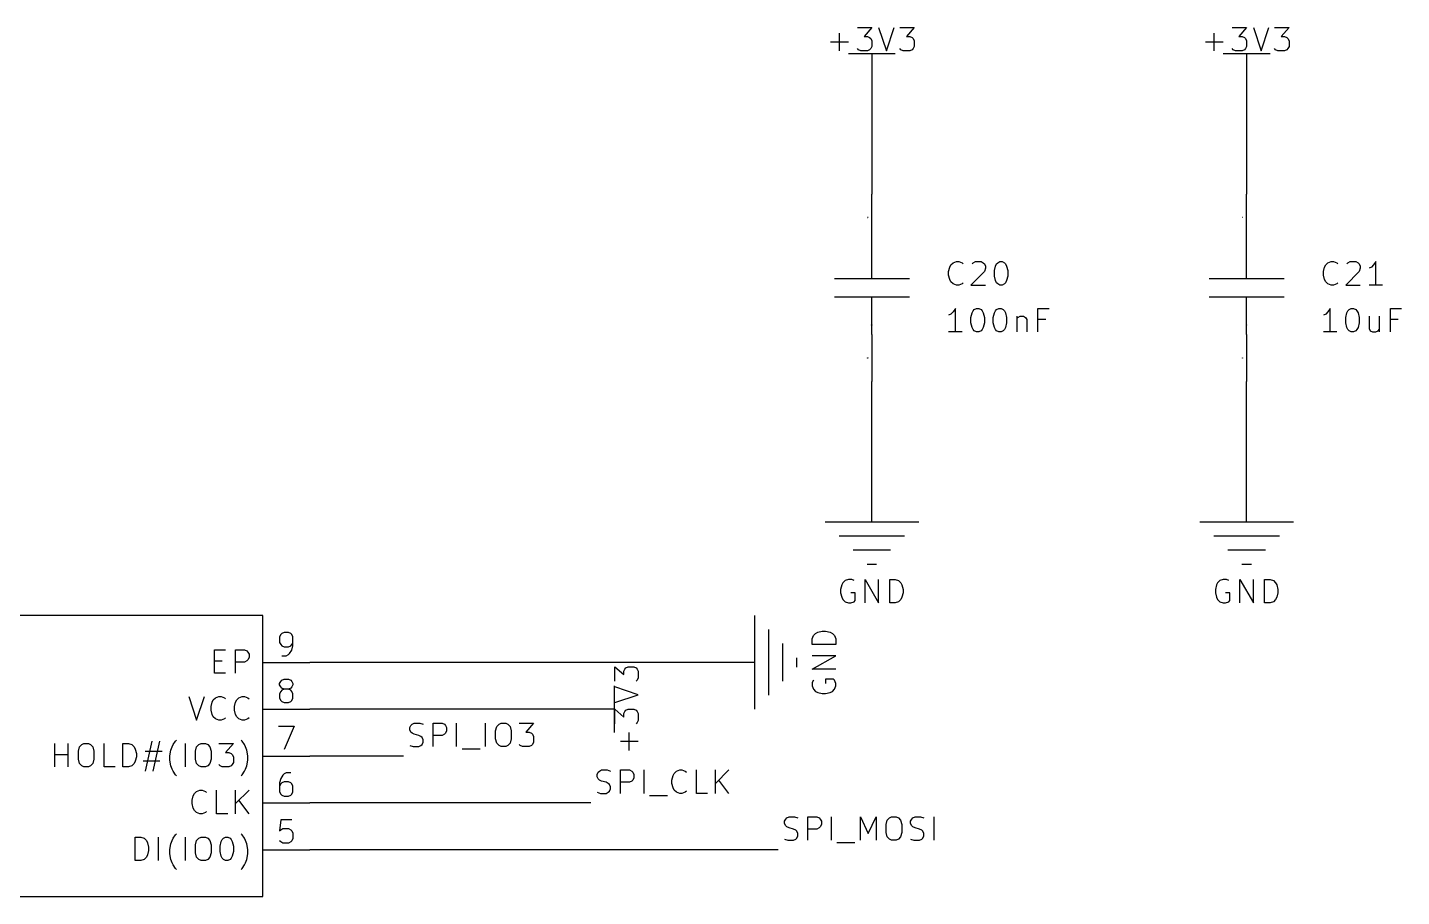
# Model space of a CAD drawing. Header units: millimetres. Extents: x 3 to 152, y -165 to -4.
# Drawn here: x 77.4 to 151.9, y -50.8 to -3.7 of the extents above; entities that cross this region are included whole.
import ezdxf

# ---------------------------------------------------------------- set-up
doc = ezdxf.new("R2010")
doc.units = ezdxf.units.MM
for name, color, linetype in [('GREENSIXTYFIVE', 129, 'CONTINUOUS'), ('LIGHTGREEN', 92, 'CONTINUOUS'), ('LIGHTRED', 12, 'CONTINUOUS'), ('RED', 14, 'CONTINUOUS'), ('REDSIX', 19, 'CONTINUOUS')]:
    doc.layers.add(name, color=color, linetype=linetype)

msp = doc.modelspace()

# ---------------------------------------------------------------- linework, layer by layer
at = {"layer": 'GREENSIXTYFIVE', "linetype": 'CONTINUOUS'}
for p, q in [((122.4038, -3.6644), (123.19, -3.6644)), ((123.19, -3.6644), (122.7666, -4.1482)), ((123.5528, -3.6644), (123.9761, -4.9344)), ((123.9761, -4.9344), (124.3995, -3.6644)), ((124.7019, -3.6644), (125.4881, -3.6644)), ((125.4881, -3.6644), (125.0647, -4.1482)), ((142.7238, -3.6644), (143.51, -3.6644)), ((143.51, -3.6644), (143.0866, -4.1482)), ((143.8728, -3.6644), (144.2961, -4.9344)), ((144.2961, -4.9344), (144.7195, -3.6644)), ((145.0219, -3.6644), (145.8081, -3.6644)), ((145.8081, -3.6644), (145.3847, -4.1482)), ((120.9523, -4.4506), (121.92, -4.4506)), ((121.4361, -4.9344), (121.4361, -3.9668)), ((122.7666, -4.1482), (122.9481, -4.1482)), ((122.9481, -4.1482), (123.069, -4.2087)), ((123.069, -4.2087), (123.1295, -4.2692)), ((123.1295, -4.2692), (123.19, -4.3901)), ((123.19, -4.3901), (123.19, -4.6925)), ((125.0647, -4.1482), (125.2462, -4.1482)), ((125.2462, -4.1482), (125.3671, -4.2087)), ((125.3671, -4.2087), (125.4276, -4.2692)), ((125.4276, -4.2692), (125.4881, -4.3901)), ((125.4881, -4.3901), (125.4881, -4.6925)), ((141.2723, -4.4506), (142.24, -4.4506)), ((141.7561, -4.9344), (141.7561, -3.9668)), ((143.0866, -4.1482), (143.2681, -4.1482)), ((143.2681, -4.1482), (143.389, -4.2087)), ((143.389, -4.2087), (143.4495, -4.2692)), ((143.4495, -4.2692), (143.51, -4.3901)), ((143.51, -4.3901), (143.51, -4.6925)), ((145.3847, -4.1482), (145.5662, -4.1482)), ((145.5662, -4.1482), (145.6871, -4.2087)), ((145.6871, -4.2087), (145.7476, -4.2692)), ((145.7476, -4.2692), (145.8081, -4.3901)), ((145.8081, -4.3901), (145.8081, -4.6925)), ((122.4643, -4.874), (122.4038, -4.8135)), ((122.5852, -4.9344), (122.4643, -4.874)), ((122.9481, -4.9344), (122.5852, -4.9344)), ((123.069, -4.874), (122.9481, -4.9344)), ((123.1295, -4.8135), (123.069, -4.874)), ((123.19, -4.6925), (123.1295, -4.8135)), ((124.7624, -4.874), (124.7019, -4.8135)), ((124.8833, -4.9344), (124.7624, -4.874)), ((125.2462, -4.9344), (124.8833, -4.9344)), ((125.3671, -4.874), (125.2462, -4.9344)), ((125.4276, -4.8135), (125.3671, -4.874)), ((125.4881, -4.6925), (125.4276, -4.8135)), ((142.7843, -4.874), (142.7238, -4.8135)), ((142.9052, -4.9344), (142.7843, -4.874)), ((143.2681, -4.9344), (142.9052, -4.9344)), ((143.389, -4.874), (143.2681, -4.9344)), ((143.4495, -4.8135), (143.389, -4.874)), ((143.51, -4.6925), (143.4495, -4.8135)), ((145.0824, -4.874), (145.0219, -4.8135)), ((145.2033, -4.9344), (145.0824, -4.874)), ((145.5662, -4.9344), (145.2033, -4.9344)), ((145.6871, -4.874), (145.5662, -4.9344)), ((145.7476, -4.8135), (145.6871, -4.874)), ((145.8081, -4.6925), (145.7476, -4.8135)), ((123.2018, -15.7601), (123.1764, -15.7601)), ((123.1764, -15.7601), (123.18, -15.7625)), ((123.18, -15.7625), (123.1824, -15.7649)), ((123.1824, -15.7649), (123.1836, -15.7673)), ((123.2018, -15.7528), (123.2018, -15.7673)), ((127.595, -16.4249), (127.7764, -16.3644)), ((127.7764, -16.3644), (127.8973, -16.3644)), ((127.8973, -16.3644), (128.0788, -16.4249)), ((128.6835, -16.4249), (128.8045, -16.3644)), ((128.8045, -16.3644), (129.1069, -16.3644)), ((129.1069, -16.3644), (129.2278, -16.4249)), ((130.014, -16.4249), (130.1349, -16.3644)), ((130.1349, -16.3644), (130.2559, -16.3644)), ((130.2559, -16.3644), (130.3768, -16.4249)), ((143.5218, -15.7601), (143.4964, -15.7601)), ((143.4964, -15.7601), (143.5, -15.7625)), ((143.5, -15.7625), (143.5024, -15.7649)), ((143.5024, -15.7649), (143.5036, -15.7673)), ((143.5218, -15.7528), (143.5218, -15.7673)), ((147.915, -16.4249), (148.0964, -16.3644)), ((148.0964, -16.3644), (148.2173, -16.3644)), ((148.2173, -16.3644), (148.3988, -16.4249)), ((149.0035, -16.4249), (149.1245, -16.3644)), ((149.1245, -16.3644), (149.4269, -16.3644)), ((149.4269, -16.3644), (149.5478, -16.4249)), ((150.5154, -16.3644), (150.3945, -16.5459)), ((150.5154, -17.6344), (150.5154, -16.3644)), ((127.3531, -16.9087), (127.4135, -16.6668)), ((127.3531, -17.0901), (127.3531, -16.9087)), ((127.4135, -17.332), (127.3531, -17.0901)), ((127.4135, -16.6668), (127.474, -16.5459)), ((127.474, -16.5459), (127.595, -16.4249)), ((128.0788, -16.4249), (128.1392, -16.4854)), ((129.2883, -16.9087), (128.5626, -17.6344)), ((128.6231, -16.4854), (128.6835, -16.4249)), ((129.2278, -16.4249), (129.2883, -16.4854)), ((129.2883, -16.4854), (129.3488, -16.6063)), ((129.3488, -16.7273), (129.2883, -16.9087)), ((129.3488, -16.6063), (129.3488, -16.7273)), ((129.8326, -16.8482), (129.893, -16.6063)), ((129.8326, -17.1506), (129.8326, -16.8482)), ((129.893, -16.6063), (129.9535, -16.4854)), ((129.9535, -16.4854), (130.014, -16.4249)), ((130.3768, -16.4249), (130.4373, -16.4854)), ((130.4373, -16.4854), (130.4978, -16.6063)), ((130.4978, -16.6063), (130.5583, -16.8482)), ((130.5583, -16.8482), (130.5583, -17.1506)), ((147.6731, -16.9087), (147.7335, -16.6668)), ((147.6731, -17.0901), (147.6731, -16.9087)), ((147.7335, -17.332), (147.6731, -17.0901)), ((147.7335, -16.6668), (147.794, -16.5459)), ((147.794, -16.5459), (147.915, -16.4249)), ((148.3988, -16.4249), (148.4592, -16.4854)), ((149.6083, -16.9087), (148.8826, -17.6344)), ((148.9431, -16.4854), (149.0035, -16.4249)), ((149.5478, -16.4249), (149.6083, -16.4854)), ((149.6083, -16.4854), (149.6688, -16.6063)), ((149.6688, -16.7273), (149.6083, -16.9087)), ((149.6688, -16.6063), (149.6688, -16.7273)), ((150.2735, -16.6668), (150.1526, -16.7273)), ((150.3945, -16.5459), (150.2735, -16.6668)), ((127.474, -17.453), (127.4135, -17.332)), ((127.595, -17.574), (127.474, -17.453)), ((127.7764, -17.6344), (127.595, -17.574)), ((127.8973, -17.6344), (127.7764, -17.6344)), ((128.0788, -17.574), (127.8973, -17.6344)), ((128.1392, -17.5135), (128.0788, -17.574)), ((128.5626, -17.6344), (129.3488, -17.6344)), ((129.893, -17.3925), (129.8326, -17.1506)), ((129.9535, -17.5135), (129.893, -17.3925)), ((130.014, -17.574), (129.9535, -17.5135)), ((130.1349, -17.6344), (130.014, -17.574)), ((130.2559, -17.6344), (130.1349, -17.6344)), ((130.3768, -17.574), (130.2559, -17.6344)), ((130.4373, -17.5135), (130.3768, -17.574)), ((130.4978, -17.3925), (130.4373, -17.5135)), ((130.5583, -17.1506), (130.4978, -17.3925)), ((147.794, -17.453), (147.7335, -17.332)), ((147.915, -17.574), (147.794, -17.453)), ((148.0964, -17.6344), (147.915, -17.574)), ((148.2173, -17.6344), (148.0964, -17.6344)), ((148.3988, -17.574), (148.2173, -17.6344)), ((148.4592, -17.5135), (148.3988, -17.574)), ((148.8826, -17.6344), (149.6688, -17.6344)), ((150.8783, -17.6344), (150.1526, -17.6344)), ((127.474, -19.2068), (127.3531, -19.2673)), ((127.595, -19.0859), (127.474, -19.2068)), ((127.7159, -18.9044), (127.595, -19.0859)), ((127.7159, -20.1744), (127.7159, -18.9044)), ((128.5626, -19.3882), (128.623, -19.1463)), ((128.623, -19.1463), (128.6835, -19.0254)), ((128.6835, -19.0254), (128.744, -18.9649)), ((128.744, -18.9649), (128.8649, -18.9044)), ((128.8649, -18.9044), (128.9859, -18.9044)), ((128.9859, -18.9044), (129.1068, -18.9649)), ((129.1068, -18.9649), (129.1673, -19.0254)), ((129.1673, -19.0254), (129.2278, -19.1463)), ((129.2278, -19.1463), (129.2883, -19.3882)), ((129.7721, -19.3882), (129.8325, -19.1463)), ((129.8325, -19.1463), (129.893, -19.0254)), ((129.893, -19.0254), (129.9535, -18.9649)), ((129.9535, -18.9649), (130.0744, -18.9044)), ((130.0744, -18.9044), (130.1954, -18.9044)), ((130.1954, -18.9044), (130.3163, -18.9649)), ((130.3163, -18.9649), (130.3768, -19.0254)), ((130.3768, -19.0254), (130.4373, -19.1463)), ((130.4373, -19.1463), (130.4978, -19.3882)), ((131.042, -19.3278), (131.042, -20.1744)), ((131.1025, -19.3882), (131.2235, -19.3278)), ((131.2235, -19.3278), (131.4049, -19.3278)), ((131.4049, -19.3278), (131.5258, -19.3882)), ((132.191, -20.1744), (132.191, -18.9044)), ((132.191, -18.9044), (132.7958, -18.9044)), ((147.794, -19.2068), (147.6731, -19.2673)), ((147.915, -19.0859), (147.794, -19.2068)), ((148.0359, -18.9044), (147.915, -19.0859)), ((148.0359, -20.1744), (148.0359, -18.9044)), ((148.8826, -19.3882), (148.943, -19.1463)), ((148.943, -19.1463), (149.0035, -19.0254)), ((149.0035, -19.0254), (149.064, -18.9649)), ((149.064, -18.9649), (149.1849, -18.9044)), ((149.1849, -18.9044), (149.3059, -18.9044)), ((149.3059, -18.9044), (149.4268, -18.9649)), ((149.4268, -18.9649), (149.4873, -19.0254)), ((149.4873, -19.0254), (149.5478, -19.1463)), ((149.5478, -19.1463), (149.6083, -19.3882)), ((150.1525, -19.3278), (150.1525, -19.993)), ((150.6968, -19.3278), (150.6968, -20.1744)), ((151.3015, -20.1744), (151.3015, -18.9044)), ((151.3015, -18.9044), (151.9063, -18.9044)), ((123.1764, -19.7974), (123.1776, -19.795)), ((123.1764, -19.8035), (123.1764, -19.7974)), ((123.1776, -19.8059), (123.1764, -19.8035)), ((123.1776, -19.795), (123.1788, -19.7938)), ((123.1788, -19.8071), (123.1776, -19.8059)), ((123.1788, -19.7938), (123.1812, -19.7926)), ((123.1812, -19.7926), (123.1836, -19.7926)), ((123.1836, -19.7926), (123.1872, -19.7938)), ((123.1872, -19.7938), (123.2018, -19.8083)), ((123.2018, -19.8083), (123.2018, -19.7926)), ((128.5626, -19.6906), (128.5626, -19.3882)), ((128.623, -19.9325), (128.5626, -19.6906)), ((128.6835, -20.0535), (128.623, -19.9325)), ((128.744, -20.114), (128.6835, -20.0535)), ((128.8649, -20.1744), (128.744, -20.114)), ((129.1068, -20.114), (128.9859, -20.1744)), ((129.1673, -20.0535), (129.1068, -20.114)), ((129.2278, -19.9325), (129.1673, -20.0535)), ((129.2883, -19.6906), (129.2278, -19.9325)), ((129.2883, -19.3882), (129.2883, -19.6906)), ((129.7721, -19.6906), (129.7721, -19.3882)), ((129.8325, -19.9325), (129.7721, -19.6906)), ((129.893, -20.0535), (129.8325, -19.9325)), ((129.9535, -20.114), (129.893, -20.0535)), ((130.0744, -20.1744), (129.9535, -20.114)), ((130.3163, -20.114), (130.1954, -20.1744)), ((130.3768, -20.0535), (130.3163, -20.114)), ((130.4373, -19.9325), (130.3768, -20.0535)), ((130.4978, -19.6906), (130.4373, -19.9325)), ((130.4978, -19.3882), (130.4978, -19.6906)), ((131.042, -19.4487), (131.1025, -19.3882)), ((131.5258, -19.3882), (131.5863, -19.5092)), ((131.5863, -19.5092), (131.5863, -20.1744)), ((132.6144, -19.5092), (132.191, -19.5092)), ((143.4964, -19.7974), (143.4976, -19.795)), ((143.4964, -19.8035), (143.4964, -19.7974)), ((143.4976, -19.8059), (143.4964, -19.8035)), ((143.4976, -19.795), (143.4988, -19.7938)), ((143.4988, -19.8071), (143.4976, -19.8059)), ((143.4988, -19.7938), (143.5012, -19.7926)), ((143.5012, -19.7926), (143.5036, -19.7926)), ((143.5036, -19.7926), (143.5072, -19.7938)), ((143.5072, -19.7938), (143.5218, -19.8083)), ((143.5218, -19.8083), (143.5218, -19.7926)), ((148.8826, -19.6906), (148.8826, -19.3882)), ((148.943, -19.9325), (148.8826, -19.6906)), ((149.0035, -20.0535), (148.943, -19.9325)), ((149.064, -20.114), (149.0035, -20.0535)), ((149.1849, -20.1744), (149.064, -20.114)), ((149.4268, -20.114), (149.3059, -20.1744)), ((149.4873, -20.0535), (149.4268, -20.114)), ((149.5478, -19.9325), (149.4873, -20.0535)), ((149.6083, -19.6906), (149.5478, -19.9325)), ((149.6083, -19.3882), (149.6083, -19.6906)), ((150.1525, -19.993), (150.213, -20.114)), ((150.213, -20.114), (150.334, -20.1744)), ((150.5154, -20.1744), (150.6363, -20.114)), ((150.6363, -20.114), (150.6968, -20.0535)), ((151.7249, -19.5092), (151.3015, -19.5092)), ((128.0788, -20.1744), (127.3531, -20.1744)), ((128.9859, -20.1744), (128.8649, -20.1744)), ((130.1954, -20.1744), (130.0744, -20.1744)), ((148.3988, -20.1744), (147.6731, -20.1744)), ((149.3059, -20.1744), (149.1849, -20.1744)), ((150.334, -20.1744), (150.5154, -20.1744)), ((121.5571, -33.9016), (121.4967, -34.1435)), ((121.4967, -34.1435), (121.4967, -34.3249)), ((121.6176, -33.7807), (121.5571, -33.9016)), ((121.7386, -33.6597), (121.6176, -33.7807)), ((121.92, -33.5992), (121.7386, -33.6597)), ((122.1014, -33.5992), (121.92, -33.5992)), ((122.2224, -33.6597), (122.1014, -33.5992)), ((122.8271, -34.8692), (122.8271, -33.5992)), ((122.8271, -33.5992), (123.5528, -34.8692)), ((123.5528, -34.8692), (123.5528, -33.5992)), ((124.1576, -34.8692), (124.1576, -33.5992)), ((124.1576, -33.5992), (124.46, -33.5992)), ((124.46, -33.5992), (124.6414, -33.6597)), ((124.6414, -33.6597), (124.7624, -33.7807)), ((124.7624, -33.7807), (124.8229, -33.9016)), ((124.8229, -33.9016), (124.8833, -34.1435)), ((124.8833, -34.1435), (124.8833, -34.3249)), ((141.8771, -33.9016), (141.8167, -34.1435)), ((141.8167, -34.1435), (141.8167, -34.3249)), ((141.9376, -33.7807), (141.8771, -33.9016)), ((142.0586, -33.6597), (141.9376, -33.7807)), ((142.24, -33.5992), (142.0586, -33.6597)), ((142.4214, -33.5992), (142.24, -33.5992)), ((142.5424, -33.6597), (142.4214, -33.5992)), ((143.1471, -34.8692), (143.1471, -33.5992)), ((143.1471, -33.5992), (143.8728, -34.8692)), ((143.8728, -34.8692), (143.8728, -33.5992)), ((144.4776, -34.8692), (144.4776, -33.5992)), ((144.4776, -33.5992), (144.78, -33.5992)), ((144.78, -33.5992), (144.9614, -33.6597)), ((144.9614, -33.6597), (145.0824, -33.7807)), ((145.0824, -33.7807), (145.1429, -33.9016)), ((145.1429, -33.9016), (145.2033, -34.1435)), ((145.2033, -34.1435), (145.2033, -34.3249)), ((121.4967, -34.3249), (121.5571, -34.5668)), ((121.5571, -34.5668), (121.6176, -34.6878)), ((121.6176, -34.6878), (121.7386, -34.8088)), ((121.7386, -34.8088), (121.92, -34.8692)), ((121.92, -34.8692), (122.0409, -34.8692)), ((122.2828, -34.3249), (122.0409, -34.3249)), ((122.0409, -34.8692), (122.2224, -34.8088)), ((122.2224, -34.8088), (122.2828, -34.7483)), ((122.2828, -34.7483), (122.2828, -34.3249)), ((124.46, -34.8692), (124.1576, -34.8692)), ((124.6414, -34.8088), (124.46, -34.8692)), ((124.7624, -34.6878), (124.6414, -34.8088)), ((124.8229, -34.5668), (124.7624, -34.6878)), ((124.8833, -34.3249), (124.8229, -34.5668)), ((141.8167, -34.3249), (141.8771, -34.5668)), ((141.8771, -34.5668), (141.9376, -34.6878)), ((141.9376, -34.6878), (142.0586, -34.8088)), ((142.0586, -34.8088), (142.24, -34.8692)), ((142.24, -34.8692), (142.3609, -34.8692)), ((142.6028, -34.3249), (142.3609, -34.3249)), ((142.3609, -34.8692), (142.5424, -34.8088)), ((142.5424, -34.8088), (142.6028, -34.7483)), ((142.6028, -34.7483), (142.6028, -34.3249)), ((144.78, -34.8692), (144.4776, -34.8692)), ((144.9614, -34.8088), (144.78, -34.8692)), ((145.0824, -34.6878), (144.9614, -34.8088)), ((145.1429, -34.5668), (145.0824, -34.6878)), ((145.2033, -34.3249), (145.1429, -34.5668)), ((120.1407, -36.5274), (120.2616, -36.4669)), ((120.2616, -36.4669), (120.5035, -36.4065)), ((120.5035, -36.4065), (120.6849, -36.4065)), ((120.6849, -36.4065), (120.9268, -36.4669)), ((120.9268, -36.4669), (121.0478, -36.5274)), ((119.9592, -36.8298), (120.0197, -36.6484)), ((119.9592, -37.1322), (119.9592, -36.8298)), ((121.2292, -37.1322), (119.9592, -37.1322)), ((120.0197, -36.6484), (120.1407, -36.5274)), ((121.0478, -36.5274), (121.1688, -36.6484)), ((121.1688, -36.6484), (121.2292, -36.8298)), ((121.2292, -36.8298), (121.2292, -37.1322)), ((87.5453, -38.6875), (87.5453, -37.4175)), ((87.5453, -37.4175), (88.1501, -37.4175)), ((88.6943, -38.6875), (88.6943, -37.4175)), ((88.6943, -37.4175), (89.1781, -37.4175)), ((89.1781, -37.4175), (89.2991, -37.478)), ((89.2991, -37.478), (89.3596, -37.5385)), ((89.3596, -37.9618), (89.2991, -38.0223)), ((89.3596, -37.5385), (89.42, -37.6594)), ((89.42, -37.8409), (89.3596, -37.9618)), ((89.42, -37.6594), (89.42, -37.8409)), ((119.9592, -38.4627), (121.2292, -37.737)), ((121.2292, -37.737), (119.9592, -37.737)), ((87.5453, -38.0223), (87.9687, -38.0223)), ((88.1501, -38.6875), (87.5453, -38.6875)), ((89.1781, -38.0828), (88.6943, -38.0828)), ((89.2991, -38.0223), (89.1781, -38.0828)), ((109.2539, -39.128), (109.2539, -38.3418)), ((109.2539, -38.3418), (109.7377, -38.7652)), ((109.7377, -38.5837), (109.7982, -38.4628)), ((109.7377, -38.7652), (109.7377, -38.5837)), ((109.7982, -38.4628), (109.8587, -38.4023)), ((109.8587, -38.4023), (109.9796, -38.3418)), ((109.9796, -38.3418), (110.282, -38.3418)), ((110.282, -38.3418), (110.403, -38.4023)), ((110.403, -38.4023), (110.4635, -38.4628)), ((110.4635, -38.4628), (110.5239, -38.5837)), ((110.5239, -38.5837), (110.5239, -38.9466)), ((121.2292, -38.4627), (119.9592, -38.4627)), ((110.5239, -39.8538), (109.2539, -39.4304)), ((110.4635, -39.0675), (110.403, -39.128)), ((110.5239, -38.9466), (110.4635, -39.0675)), ((120.0197, -39.0674), (119.9592, -39.1884)), ((119.9592, -39.1884), (119.9592, -39.3698)), ((119.9592, -39.3698), (120.0197, -39.5512)), ((121.1083, -39.007), (120.6849, -39.007)), ((120.6849, -39.007), (120.6849, -39.2489)), ((121.1688, -39.0674), (121.1083, -39.007)), ((121.2292, -39.2489), (121.1688, -39.0674)), ((121.1688, -39.5512), (121.2292, -39.3698)), ((121.2292, -39.3698), (121.2292, -39.2489)), ((86.1543, -39.9575), (86.5776, -41.2275)), ((86.5776, -41.2275), (87.001, -39.9575)), ((87.4243, -40.2599), (87.4848, -40.139)), ((87.4848, -40.139), (87.6058, -40.018)), ((87.6058, -40.018), (87.7872, -39.9575)), ((87.7872, -39.9575), (87.9081, -39.9575)), ((87.9081, -39.9575), (88.0896, -40.018)), ((88.0896, -40.018), (88.15, -40.0785)), ((88.6943, -40.2599), (88.7548, -40.139)), ((88.7548, -40.139), (88.8758, -40.018)), ((88.8758, -40.018), (89.0572, -39.9575)), ((89.0572, -39.9575), (89.1781, -39.9575)), ((89.1781, -39.9575), (89.3596, -40.018)), ((89.3596, -40.018), (89.42, -40.0785)), ((109.2539, -40.2771), (110.5239, -39.8538)), ((120.0197, -39.5512), (120.1407, -39.6722)), ((120.1407, -39.6722), (120.2616, -39.7327)), ((120.2616, -39.7327), (120.5035, -39.7931)), ((120.5035, -39.7931), (120.6849, -39.7931)), ((120.6849, -39.7931), (120.9268, -39.7327)), ((120.9268, -39.7327), (121.0478, -39.6722)), ((121.0478, -39.6722), (121.1688, -39.5512)), ((87.3639, -40.5018), (87.4243, -40.2599)), ((87.3639, -40.6832), (87.3639, -40.5018)), ((87.4243, -40.9251), (87.3639, -40.6832)), ((87.4848, -41.0461), (87.4243, -40.9251)), ((88.6339, -40.5018), (88.6943, -40.2599)), ((88.6339, -40.6832), (88.6339, -40.5018)), ((88.6943, -40.9251), (88.6339, -40.6832)), ((88.7548, -41.0461), (88.6943, -40.9251)), ((109.2539, -41.4261), (109.2539, -40.6399)), ((109.2539, -40.6399), (109.7377, -41.0633)), ((109.7377, -40.8818), (109.7982, -40.7609)), ((109.7377, -41.0633), (109.7377, -40.8818)), ((109.7982, -40.7609), (109.8587, -40.7004)), ((109.8587, -40.7004), (109.9796, -40.6399)), ((109.9796, -40.6399), (110.282, -40.6399)), ((110.282, -40.6399), (110.403, -40.7004)), ((110.403, -40.7004), (110.4635, -40.7609)), ((110.4635, -40.7609), (110.5239, -40.8818)), ((110.5239, -40.8818), (110.5239, -41.2447)), ((87.6058, -41.1671), (87.4848, -41.0461)), ((87.7872, -41.2275), (87.6058, -41.1671)), ((87.9081, -41.2275), (87.7872, -41.2275)), ((88.0896, -41.1671), (87.9081, -41.2275)), ((88.15, -41.1066), (88.0896, -41.1671)), ((88.8758, -41.1671), (88.7548, -41.0461)), ((89.0572, -41.2275), (88.8758, -41.1671)), ((89.1781, -41.2275), (89.0572, -41.2275)), ((89.3596, -41.1671), (89.1781, -41.2275)), ((89.42, -41.1066), (89.3596, -41.1671)), ((110.4635, -41.3656), (110.403, -41.4261)), ((110.5239, -41.2447), (110.4635, -41.3656)), ((84.1585, -42.3766), (83.7957, -44.0094)), ((84.219, -44.0094), (84.5818, -42.3766)), ((85.3076, -42.558), (85.4285, -42.3766)), ((85.4285, -42.3766), (85.489, -42.3161)), ((89.0572, -42.3766), (88.9967, -42.3161)), ((89.1781, -42.558), (89.0572, -42.3766)), ((110.5239, -42.3938), (109.5563, -42.3938)), ((110.0401, -42.8776), (110.0401, -41.91)), ((78.897, -43.7675), (78.897, -42.4975)), ((78.897, -43.1023), (79.6227, -43.1023)), ((79.6227, -43.7675), (79.6227, -42.4975)), ((80.1671, -42.9209), (80.2275, -42.679)), ((80.1671, -43.3442), (80.1671, -42.9209)), ((80.2275, -42.679), (80.3485, -42.558)), ((80.3485, -42.558), (80.4694, -42.4975)), ((80.4694, -42.4975), (80.7113, -42.4975)), ((80.7113, -42.4975), (80.8323, -42.558)), ((80.8323, -42.558), (80.9532, -42.679)), ((80.9532, -42.679), (81.0137, -42.9209)), ((81.0137, -42.9209), (81.0137, -43.3442)), ((81.558, -43.7675), (81.558, -42.4975)), ((82.5861, -43.7675), (82.5861, -42.4975)), ((82.5861, -42.4975), (82.8885, -42.4975)), ((82.8885, -42.4975), (83.0699, -42.558)), ((83.0699, -42.558), (83.1909, -42.679)), ((83.1909, -42.679), (83.2514, -42.7999)), ((83.2514, -42.7999), (83.3118, -43.0418)), ((83.3118, -43.0418), (83.3118, -43.2232)), ((83.7957, -42.9209), (84.7028, -42.9209)), ((85.1261, -43.1628), (85.1866, -42.8604)), ((85.1261, -43.4047), (85.1261, -43.1628)), ((85.1866, -42.8604), (85.2471, -42.679)), ((85.2471, -42.679), (85.3076, -42.558)), ((85.9728, -43.7675), (85.9728, -42.4975)), ((86.5172, -42.9209), (86.5776, -42.679)), ((86.5172, -43.3442), (86.5172, -42.9209)), ((86.5776, -42.679), (86.6986, -42.558)), ((86.6986, -42.558), (86.8195, -42.4975)), ((86.8195, -42.4975), (87.0614, -42.4975)), ((87.0614, -42.4975), (87.1824, -42.558)), ((87.1824, -42.558), (87.3033, -42.679)), ((87.3033, -42.679), (87.3638, -42.9209)), ((87.3638, -42.9209), (87.3638, -43.3442)), ((87.7872, -42.4975), (88.5734, -42.4975)), ((88.5734, -42.4975), (88.15, -42.9813)), ((88.15, -42.9813), (88.3315, -42.9813)), ((88.3315, -42.9813), (88.4524, -43.0418)), ((88.4524, -43.0418), (88.5129, -43.1023)), ((88.5129, -43.1023), (88.5734, -43.2232)), ((89.2386, -42.679), (89.1781, -42.558)), ((89.2991, -42.8604), (89.2386, -42.679)), ((89.3595, -43.1628), (89.2991, -42.8604)), ((89.3595, -43.4047), (89.3595, -43.1628)), ((80.2275, -43.5861), (80.1671, -43.3442)), ((80.3485, -43.7071), (80.2275, -43.5861)), ((80.4694, -43.7675), (80.3485, -43.7071)), ((80.7113, -43.7675), (80.4694, -43.7675)), ((80.8323, -43.7071), (80.7113, -43.7675)), ((80.9532, -43.5861), (80.8323, -43.7071)), ((81.0137, -43.3442), (80.9532, -43.5861)), ((82.1628, -43.7675), (81.558, -43.7675)), ((82.8885, -43.7675), (82.5861, -43.7675)), ((83.0699, -43.7071), (82.8885, -43.7675)), ((83.1909, -43.5861), (83.0699, -43.7071)), ((83.2514, -43.4651), (83.1909, -43.5861)), ((83.3118, -43.2232), (83.2514, -43.4651)), ((84.5818, -43.4651), (83.6747, -43.4651)), ((85.1866, -43.7071), (85.1261, -43.4047)), ((85.2471, -43.8885), (85.1866, -43.7071)), ((85.3076, -44.0094), (85.2471, -43.8885)), ((86.5776, -43.5861), (86.5172, -43.3442)), ((86.6986, -43.7071), (86.5776, -43.5861)), ((86.8195, -43.7675), (86.6986, -43.7071)), ((87.0614, -43.7675), (86.8195, -43.7675)), ((87.1824, -43.7071), (87.0614, -43.7675)), ((87.3033, -43.5861), (87.1824, -43.7071)), ((87.3638, -43.3442), (87.3033, -43.5861)), ((87.8477, -43.7071), (87.7872, -43.6466)), ((87.9686, -43.7675), (87.8477, -43.7071)), ((88.3315, -43.7675), (87.9686, -43.7675)), ((88.4524, -43.7071), (88.3315, -43.7675)), ((88.5129, -43.6466), (88.4524, -43.7071)), ((88.5734, -43.5256), (88.5129, -43.6466)), ((88.5734, -43.2232), (88.5734, -43.5256)), ((89.1781, -44.0094), (89.2386, -43.8885)), ((89.2386, -43.8885), (89.2991, -43.7071)), ((89.2991, -43.7071), (89.3595, -43.4047)), ((85.4285, -44.1909), (85.3076, -44.0094)), ((85.489, -44.2513), (85.4285, -44.1909)), ((88.9967, -44.2513), (89.0572, -44.1909)), ((89.0572, -44.1909), (89.1781, -44.0094)), ((86.3358, -45.5818), (86.3962, -45.3399)), ((86.3962, -45.3399), (86.4567, -45.219)), ((86.4567, -45.219), (86.5777, -45.098)), ((86.5777, -45.098), (86.7591, -45.0375)), ((86.7591, -45.0375), (86.88, -45.0375)), ((86.88, -45.0375), (87.0615, -45.098)), ((87.0615, -45.098), (87.1219, -45.1585)), ((87.6662, -46.3075), (87.6662, -45.0375)), ((88.6943, -46.3075), (88.6943, -45.0375)), ((89.42, -45.0375), (88.6943, -45.7632)), ((86.3358, -45.7632), (86.3358, -45.5818)), ((86.3962, -46.0051), (86.3358, -45.7632)), ((86.4567, -46.1261), (86.3962, -46.0051)), ((86.5777, -46.2471), (86.4567, -46.1261)), ((87.1219, -46.1866), (87.0615, -46.2471)), ((89.42, -46.3075), (88.8758, -45.5818)), ((86.7591, -46.3075), (86.5777, -46.2471)), ((86.88, -46.3075), (86.7591, -46.3075)), ((87.0615, -46.2471), (86.88, -46.3075)), ((88.271, -46.3075), (87.6662, -46.3075)), ((83.2513, -48.8475), (83.2513, -47.5775)), ((83.2513, -47.5775), (83.5537, -47.5775)), ((83.5537, -47.5775), (83.7351, -47.638)), ((83.7351, -47.638), (83.8561, -47.759)), ((84.5213, -48.8475), (84.5213, -47.5775)), ((85.2471, -47.759), (85.3076, -47.638)), ((85.3076, -47.638), (85.4285, -47.4566)), ((85.4285, -47.4566), (85.489, -47.3961)), ((85.9728, -48.8475), (85.9728, -47.5775)), ((86.5776, -47.759), (86.6986, -47.638)), ((86.6986, -47.638), (86.8195, -47.5775)), ((86.8195, -47.5775), (87.0614, -47.5775)), ((87.0614, -47.5775), (87.1824, -47.638)), ((87.1824, -47.638), (87.3033, -47.759)), ((87.9686, -47.6985), (88.0291, -47.638)), ((88.0291, -47.638), (88.15, -47.5775)), ((88.15, -47.5775), (88.271, -47.5775)), ((88.271, -47.5775), (88.3919, -47.638)), ((88.3919, -47.638), (88.4524, -47.6985)), ((89.0572, -47.4566), (88.9967, -47.3961)), ((89.1781, -47.638), (89.0572, -47.4566)), ((89.2386, -47.759), (89.1781, -47.638)), ((83.8561, -47.759), (83.9166, -47.8799)), ((83.9166, -47.8799), (83.977, -48.1218)), ((83.977, -48.3032), (83.9166, -48.5451)), ((83.977, -48.1218), (83.977, -48.3032)), ((85.1261, -48.2428), (85.1866, -47.9404)), ((85.1261, -48.4847), (85.1261, -48.2428)), ((85.1866, -47.9404), (85.2471, -47.759)), ((86.5172, -48.0009), (86.5776, -47.759)), ((86.5172, -48.4242), (86.5172, -48.0009)), ((87.3033, -47.759), (87.3638, -48.0009)), ((87.3638, -48.0009), (87.3638, -48.4242)), ((87.8477, -48.0613), (87.9081, -47.8194)), ((87.8477, -48.3637), (87.8477, -48.0613)), ((87.9081, -48.6056), (87.8477, -48.3637)), ((87.9081, -47.8194), (87.9686, -47.6985)), ((88.4524, -47.6985), (88.5129, -47.8194)), ((88.5129, -47.8194), (88.5734, -48.0613)), ((88.5734, -48.3637), (88.5129, -48.6056)), ((88.5734, -48.0613), (88.5734, -48.3637)), ((89.2991, -47.9404), (89.2386, -47.759)), ((89.3595, -48.2428), (89.2991, -47.9404)), ((89.3595, -48.4847), (89.3595, -48.2428)), ((83.5537, -48.8475), (83.2513, -48.8475)), ((83.7351, -48.7871), (83.5537, -48.8475)), ((83.8561, -48.6661), (83.7351, -48.7871)), ((83.9166, -48.5451), (83.8561, -48.6661)), ((85.1866, -48.7871), (85.1261, -48.4847)), ((85.2471, -48.9685), (85.1866, -48.7871)), ((85.3076, -49.0894), (85.2471, -48.9685)), ((85.4285, -49.2709), (85.3076, -49.0894)), ((86.5776, -48.6661), (86.5172, -48.4242)), ((86.6986, -48.7871), (86.5776, -48.6661)), ((86.8195, -48.8475), (86.6986, -48.7871)), ((87.0614, -48.8475), (86.8195, -48.8475)), ((87.1824, -48.7871), (87.0614, -48.8475)), ((87.3033, -48.6661), (87.1824, -48.7871)), ((87.3638, -48.4242), (87.3033, -48.6661)), ((87.9686, -48.7266), (87.9081, -48.6056)), ((88.0291, -48.7871), (87.9686, -48.7266)), ((88.15, -48.8475), (88.0291, -48.7871)), ((88.271, -48.8475), (88.15, -48.8475)), ((88.3919, -48.7871), (88.271, -48.8475)), ((88.4524, -48.7266), (88.3919, -48.7871)), ((88.5129, -48.6056), (88.4524, -48.7266)), ((89.0572, -49.2709), (89.1781, -49.0894)), ((89.1781, -49.0894), (89.2386, -48.9685)), ((89.2386, -48.9685), (89.2991, -48.7871)), ((89.2991, -48.7871), (89.3595, -48.4847)), ((85.489, -49.3313), (85.4285, -49.2709)), ((88.9967, -49.3313), (89.0572, -49.2709))]:
    msp.add_line(p, q, dxfattribs=at)
at = {"layer": 'LIGHTGREEN', "linetype": 'CONTINUOUS'}
for p, q in [((123.19, -7.62), (123.19, -12.7)), ((143.51, -7.62), (143.51, -12.7)), ((123.19, -27.94), (123.19, -22.86)), ((143.51, -27.94), (143.51, -22.86)), ((114.3, -38.1), (92.71, -38.1)), ((106.68, -40.64), (92.71, -40.64)), ((97.79, -43.18), (92.71, -43.18)), ((107.95, -45.72), (92.71, -45.72)), ((118.11, -48.26), (92.71, -48.26))]:
    msp.add_line(p, q, dxfattribs=at)
at = {"layer": 'LIGHTRED', "linetype": 'CONTINUOUS'}
for p, q in [((122.9837, -13.97), (122.9583, -13.97)), ((122.9583, -13.97), (122.9619, -13.9724)), ((122.9619, -13.9724), (122.9643, -13.9748)), ((122.9643, -13.9748), (122.9655, -13.9772)), ((122.9837, -13.9627), (122.9837, -13.9772)), ((143.3037, -13.97), (143.2783, -13.97)), ((143.2783, -13.97), (143.2819, -13.9724)), ((143.2819, -13.9724), (143.2843, -13.9748)), ((143.2843, -13.9748), (143.2855, -13.9772)), ((143.3037, -13.9627), (143.3037, -13.9772)), ((122.9583, -21.5875), (122.9595, -21.5851)), ((122.9583, -21.5936), (122.9583, -21.5875)), ((122.9595, -21.596), (122.9583, -21.5936)), ((122.9595, -21.5851), (122.9607, -21.5839)), ((122.9607, -21.5972), (122.9595, -21.596)), ((122.9607, -21.5839), (122.9631, -21.5827)), ((122.9631, -21.5827), (122.9655, -21.5827)), ((122.9655, -21.5827), (122.9691, -21.5839)), ((122.9691, -21.5839), (122.9837, -21.5984)), ((122.9837, -21.5984), (122.9837, -21.5827)), ((143.2783, -21.5875), (143.2795, -21.5851)), ((143.2783, -21.5936), (143.2783, -21.5875)), ((143.2795, -21.596), (143.2783, -21.5936)), ((143.2795, -21.5851), (143.2807, -21.5839)), ((143.2807, -21.5972), (143.2795, -21.596)), ((143.2807, -21.5839), (143.2831, -21.5827)), ((143.2831, -21.5827), (143.2855, -21.5827)), ((143.2855, -21.5827), (143.2891, -21.5839)), ((143.2891, -21.5839), (143.3037, -21.5984)), ((143.3037, -21.5984), (143.3037, -21.5827)), ((91.3191, -36.4713), (91.1981, -36.5318)), ((91.561, -36.4713), (91.3191, -36.4713)), ((91.6819, -36.5318), (91.561, -36.4713)), ((91.1376, -36.5923), (91.0772, -36.7132)), ((91.0772, -36.7132), (91.0772, -37.0156)), ((91.0772, -37.0156), (91.1376, -37.1366)), ((91.1981, -36.5318), (91.1376, -36.5923)), ((91.1376, -37.1366), (91.1981, -37.197)), ((91.1981, -37.197), (91.3191, -37.2575)), ((91.561, -37.2575), (91.6819, -37.197)), ((91.7424, -36.5923), (91.6819, -36.5318)), ((91.6819, -37.197), (91.7424, -37.1366)), ((91.8029, -36.7132), (91.7424, -36.5923)), ((91.7424, -37.1366), (91.8029, -37.0156)), ((91.7424, -37.4389), (91.8029, -37.197)), ((91.8029, -37.197), (91.8029, -36.7132)), ((91.1981, -37.7413), (91.44, -37.7413)), ((91.3191, -37.2575), (91.561, -37.2575)), ((91.44, -37.7413), (91.561, -37.6809)), ((91.561, -37.6809), (91.6214, -37.6204)), ((91.6214, -37.6204), (91.7424, -37.4389)), ((91.0772, -39.2532), (91.1376, -39.1323)), ((91.0772, -39.3137), (91.0772, -39.2532)), ((91.1376, -39.4347), (91.0772, -39.3137)), ((91.1376, -39.1323), (91.1981, -39.0718)), ((91.1981, -39.4951), (91.1376, -39.4347)), ((91.1981, -39.0718), (91.3191, -39.0113)), ((91.3191, -39.0113), (91.561, -39.0113)), ((91.561, -39.0113), (91.6819, -39.0718)), ((91.6819, -39.0718), (91.7424, -39.1323)), ((91.7424, -39.4347), (91.6819, -39.4951)), ((91.7424, -39.1323), (91.8029, -39.2532)), ((91.8029, -39.3137), (91.7424, -39.4347)), ((91.8029, -39.2532), (91.8029, -39.3137)), ((91.1376, -39.6766), (91.0772, -39.7975)), ((91.0772, -39.7975), (91.0772, -40.0394)), ((91.0772, -40.0394), (91.1376, -40.1604)), ((91.1981, -39.6161), (91.1376, -39.6766)), ((91.1376, -40.1604), (91.1981, -40.2209)), ((91.3191, -39.5556), (91.1981, -39.4951)), ((91.3191, -39.5556), (91.1981, -39.6161)), ((91.1981, -40.2209), (91.3191, -40.2813)), ((91.561, -39.5556), (91.3191, -39.5556)), ((91.6819, -39.4951), (91.561, -39.5556)), ((91.6819, -39.6161), (91.561, -39.5556)), ((91.561, -40.2813), (91.6819, -40.2209)), ((91.7424, -39.6766), (91.6819, -39.6161)), ((91.6819, -40.2209), (91.7424, -40.1604)), ((91.8029, -39.7975), (91.7424, -39.6766)), ((91.7424, -40.1604), (91.8029, -40.0394)), ((91.8029, -40.0394), (91.8029, -39.7975)), ((91.3191, -40.2813), (91.561, -40.2813)), ((91.0167, -41.5513), (91.8633, -41.5513)), ((91.8633, -41.5513), (91.3191, -42.8213)), ((91.1376, -44.3937), (91.0772, -44.6356)), ((91.0772, -44.6356), (91.0772, -45.1194)), ((91.1376, -44.6961), (91.0772, -44.817)), ((91.2586, -44.2123), (91.1376, -44.3937)), ((91.1981, -44.6356), (91.1376, -44.6961)), ((91.3191, -44.5751), (91.1981, -44.6356)), ((91.3191, -44.1518), (91.2586, -44.2123)), ((91.44, -44.0913), (91.3191, -44.1518)), ((91.561, -44.5751), (91.3191, -44.5751)), ((91.6819, -44.0913), (91.44, -44.0913)), ((91.6819, -44.6356), (91.561, -44.5751)), ((91.7424, -44.6961), (91.6819, -44.6356)), ((91.8029, -44.817), (91.7424, -44.6961)), ((91.0772, -45.1194), (91.1376, -45.2404)), ((91.1376, -45.2404), (91.1981, -45.3009)), ((91.1981, -45.3009), (91.3191, -45.3613)), ((91.3191, -45.3613), (91.561, -45.3613)), ((91.561, -45.3613), (91.6819, -45.3009)), ((91.6819, -45.3009), (91.7424, -45.2404)), ((91.7424, -45.2404), (91.8029, -45.1194)), ((91.8029, -45.1194), (91.8029, -44.817)), ((91.1376, -46.6313), (91.0772, -47.2361)), ((91.7424, -46.6313), (91.1376, -46.6313)), ((91.0772, -47.2361), (91.1376, -47.1756)), ((91.1376, -47.1756), (91.2586, -47.1151)), ((91.2586, -47.1151), (91.561, -47.1151)), ((91.561, -47.1151), (91.6819, -47.1756)), ((91.6819, -47.1756), (91.7424, -47.2361)), ((91.7424, -47.2361), (91.8029, -47.357)), ((91.8029, -47.6594), (91.7424, -47.7804)), ((91.8029, -47.357), (91.8029, -47.6594)), ((91.1376, -47.8409), (91.0772, -47.7804)), ((91.2586, -47.9013), (91.1376, -47.8409)), ((91.561, -47.9013), (91.2586, -47.9013)), ((91.6819, -47.8409), (91.561, -47.9013)), ((91.7424, -47.7804), (91.6819, -47.8409))]:
    msp.add_line(p, q, dxfattribs=at)
at = {"layer": 'RED', "linetype": 'CONTINUOUS'}
for p, q in [((121.92, -5.08), (124.46, -5.08)), ((123.19, -5.08), (123.19, -6.35)), ((142.24, -5.08), (144.78, -5.08)), ((143.51, -5.08), (143.51, -6.35)), ((123.19, -6.35), (123.19, -7.62)), ((143.51, -6.35), (143.51, -7.62)), ((123.19, -15.24), (123.19, -12.7)), ((143.51, -15.24), (143.51, -12.7)), ((123.19, -17.272), (123.19, -15.24)), ((143.51, -17.272), (143.51, -15.24)), ((121.158, -17.272), (125.222, -17.272)), ((141.478, -17.272), (145.542, -17.272)), ((125.222, -18.288), (121.158, -18.288)), ((123.19, -20.32), (123.19, -18.288)), ((145.542, -18.288), (141.478, -18.288)), ((143.51, -20.32), (143.51, -18.288)), ((123.19, -20.32), (123.19, -22.86)), ((143.51, -20.32), (143.51, -22.86)), ((123.19, -30.48), (123.19, -27.94)), ((143.51, -30.48), (143.51, -27.94)), ((120.65, -30.48), (125.73, -30.48)), ((140.97, -30.48), (146.05, -30.48)), ((121.412, -31.242), (124.968, -31.242)), ((141.732, -31.242), (145.288, -31.242)), ((122.174, -32.004), (124.206, -32.004)), ((142.494, -32.004), (144.526, -32.004)), ((122.936, -32.766), (123.444, -32.766)), ((143.256, -32.766), (143.764, -32.766)), ((90.17, -35.56), (54.61, -35.56)), ((90.17, -50.8), (90.17, -35.56)), ((116.84, -40.64), (116.84, -35.56)), ((117.602, -39.878), (117.602, -36.322)), ((118.364, -39.116), (118.364, -37.084)), ((119.126, -38.354), (119.126, -37.846)), ((90.17, -38.1), (92.71, -38.1)), ((116.84, -38.1), (114.3, -38.1)), ((109.22, -39.37), (109.22, -41.91)), ((90.17, -40.64), (92.71, -40.64)), ((107.95, -40.64), (106.68, -40.64)), ((109.22, -40.64), (107.95, -40.64)), ((90.17, -43.18), (92.71, -43.18)), ((90.17, -45.72), (92.71, -45.72)), ((90.17, -48.26), (92.71, -48.26)), ((54.61, -50.8), (90.17, -50.8))]:
    msp.add_line(p, q, dxfattribs=at)
at = {"layer": 'REDSIX', "linetype": 'CONTINUOUS'}
for p, q in [((98.1363, -41.6388), (98.1967, -41.5179)), ((98.1363, -41.7598), (98.1363, -41.6388)), ((98.1967, -41.5179), (98.2572, -41.4574)), ((98.2572, -41.4574), (98.3782, -41.3969)), ((98.3782, -41.3969), (98.6805, -41.3969)), ((98.6805, -41.3969), (98.862, -41.4574)), ((99.4062, -42.6669), (99.4062, -41.3969)), ((99.4062, -41.3969), (99.89, -41.3969)), ((99.89, -41.3969), (100.011, -41.4574)), ((100.011, -41.4574), (100.0715, -41.5179)), ((100.0715, -41.5179), (100.1319, -41.6388)), ((100.1319, -41.6388), (100.1319, -41.8203)), ((100.6762, -42.6669), (100.6762, -41.3969)), ((102.2486, -42.6669), (102.2486, -41.3969)), ((102.793, -41.8203), (102.8534, -41.5784)), ((102.8534, -41.5784), (102.9744, -41.4574)), ((102.9744, -41.4574), (103.0953, -41.3969)), ((103.0953, -41.3969), (103.3372, -41.3969)), ((103.3372, -41.3969), (103.4582, -41.4574)), ((103.4582, -41.4574), (103.5791, -41.5784)), ((103.5791, -41.5784), (103.6396, -41.8203)), ((104.063, -41.3969), (104.8492, -41.3969)), ((104.8492, -41.3969), (104.4258, -41.8807)), ((98.1967, -41.8807), (98.1363, -41.7598)), ((98.2572, -41.9412), (98.1967, -41.8807)), ((98.3782, -42.0017), (98.2572, -41.9412)), ((98.6201, -42.0622), (98.3782, -42.0017)), ((98.741, -42.1226), (98.6201, -42.0622)), ((98.8015, -42.1831), (98.741, -42.1226)), ((98.862, -42.3041), (98.8015, -42.1831)), ((98.8015, -42.546), (98.862, -42.425)), ((98.862, -42.425), (98.862, -42.3041)), ((99.89, -42.0622), (99.4062, -42.0622)), ((100.011, -42.0017), (99.89, -42.0622)), ((100.0715, -41.9412), (100.011, -42.0017)), ((100.1319, -41.8203), (100.0715, -41.9412)), ((102.793, -42.2436), (102.793, -41.8203)), ((102.8534, -42.4855), (102.793, -42.2436)), ((103.6396, -42.2436), (103.5791, -42.4855)), ((103.6396, -41.8203), (103.6396, -42.2436)), ((104.4258, -41.8807), (104.6073, -41.8807)), ((104.6073, -41.8807), (104.7282, -41.9412)), ((104.7282, -41.9412), (104.7887, -42.0017)), ((104.7887, -42.0017), (104.8492, -42.1226)), ((104.8492, -42.425), (104.7887, -42.546)), ((104.8492, -42.1226), (104.8492, -42.425)), ((98.1363, -42.6065), (98.3177, -42.6669)), ((98.3177, -42.6669), (98.6201, -42.6669)), ((98.6201, -42.6669), (98.741, -42.6065)), ((98.741, -42.6065), (98.8015, -42.546)), ((100.9787, -42.7879), (101.9463, -42.7879)), ((102.9744, -42.6065), (102.8534, -42.4855)), ((103.0953, -42.6669), (102.9744, -42.6065)), ((103.3372, -42.6669), (103.0953, -42.6669)), ((103.4582, -42.6065), (103.3372, -42.6669)), ((103.5791, -42.4855), (103.4582, -42.6065)), ((104.1235, -42.6065), (104.063, -42.546)), ((104.2444, -42.6669), (104.1235, -42.6065)), ((104.6073, -42.6669), (104.2444, -42.6669)), ((104.7282, -42.6065), (104.6073, -42.6669)), ((104.7887, -42.546), (104.7282, -42.6065)), ((108.4172, -43.9974), (108.5382, -43.9369)), ((108.5382, -43.9369), (108.8405, -43.9369)), ((108.8405, -43.9369), (109.022, -43.9974)), ((109.5662, -45.2069), (109.5662, -43.9369)), ((109.5662, -43.9369), (110.05, -43.9369)), ((110.05, -43.9369), (110.171, -43.9974)), ((110.8362, -45.2069), (110.8362, -43.9369)), ((112.5901, -43.9974), (112.7715, -43.9369)), ((112.7715, -43.9369), (112.8924, -43.9369)), ((112.8924, -43.9369), (113.0739, -43.9974)), ((113.6786, -45.2069), (113.6786, -43.9369)), ((114.7067, -45.2069), (114.7067, -43.9369)), ((115.4324, -43.9369), (114.7067, -44.6626)), ((108.2963, -44.1788), (108.3567, -44.0579)), ((108.2963, -44.2998), (108.2963, -44.1788)), ((108.3567, -44.4207), (108.2963, -44.2998)), ((108.3567, -44.0579), (108.4172, -43.9974)), ((108.4172, -44.4812), (108.3567, -44.4207)), ((108.5382, -44.5417), (108.4172, -44.4812)), ((108.7801, -44.6022), (108.5382, -44.5417)), ((108.901, -44.6626), (108.7801, -44.6022)), ((108.9615, -44.7231), (108.901, -44.6626)), ((110.05, -44.6022), (109.5662, -44.6022)), ((110.171, -44.5417), (110.05, -44.6022)), ((110.171, -43.9974), (110.2315, -44.0579)), ((110.2315, -44.4812), (110.171, -44.5417)), ((110.2315, -44.0579), (110.2919, -44.1788)), ((110.2919, -44.3603), (110.2315, -44.4812)), ((110.2919, -44.1788), (110.2919, -44.3603)), ((112.3482, -44.4812), (112.4086, -44.2393)), ((112.3482, -44.6626), (112.3482, -44.4812)), ((112.4086, -44.9045), (112.3482, -44.6626)), ((112.4086, -44.2393), (112.4691, -44.1184)), ((112.4691, -44.1184), (112.5901, -43.9974)), ((113.0739, -43.9974), (113.1343, -44.0579)), ((115.4324, -45.2069), (114.8882, -44.4812)), ((108.2963, -45.1465), (108.4777, -45.2069)), ((108.4777, -45.2069), (108.7801, -45.2069)), ((108.7801, -45.2069), (108.901, -45.1465)), ((108.901, -45.1465), (108.9615, -45.086)), ((109.022, -44.8441), (108.9615, -44.7231)), ((108.9615, -45.086), (109.022, -44.965)), ((109.022, -44.965), (109.022, -44.8441)), ((111.1387, -45.3279), (112.1063, -45.3279)), ((112.4691, -45.0255), (112.4086, -44.9045)), ((112.5901, -45.1465), (112.4691, -45.0255)), ((112.7715, -45.2069), (112.5901, -45.1465)), ((112.8924, -45.2069), (112.7715, -45.2069)), ((113.0739, -45.1465), (112.8924, -45.2069)), ((113.1343, -45.086), (113.0739, -45.1465)), ((114.2834, -45.2069), (113.6786, -45.2069)), ((118.4563, -46.7188), (118.5167, -46.5979)), ((118.4563, -46.8398), (118.4563, -46.7188)), ((118.5167, -46.9607), (118.4563, -46.8398)), ((118.5167, -46.5979), (118.5772, -46.5374)), ((118.5772, -46.5374), (118.6982, -46.4769)), ((118.6982, -46.4769), (119.0005, -46.4769)), ((119.0005, -46.4769), (119.182, -46.5374)), ((119.7262, -47.7469), (119.7262, -46.4769)), ((119.7262, -46.4769), (120.21, -46.4769)), ((120.21, -46.4769), (120.331, -46.5374)), ((120.331, -46.5374), (120.3915, -46.5979)), ((120.3915, -46.5979), (120.4519, -46.7188)), ((120.4519, -46.9003), (120.3915, -47.0212)), ((120.4519, -46.7188), (120.4519, -46.9003)), ((120.9962, -47.7469), (120.9962, -46.4769)), ((122.5686, -47.7469), (122.5686, -46.4769)), ((122.5686, -46.4769), (122.992, -47.3841)), ((122.992, -47.3841), (123.4153, -46.4769)), ((123.4153, -46.4769), (123.4153, -47.7469)), ((123.9596, -46.9003), (124.02, -46.6584)), ((123.9596, -47.3236), (123.9596, -46.9003)), ((124.02, -46.6584), (124.141, -46.5374)), ((124.141, -46.5374), (124.2619, -46.4769)), ((124.2619, -46.4769), (124.5038, -46.4769)), ((124.5038, -46.4769), (124.6248, -46.5374)), ((124.6248, -46.5374), (124.7457, -46.6584)), ((124.7457, -46.6584), (124.8062, -46.9003)), ((124.8062, -46.9003), (124.8062, -47.3236)), ((125.2901, -46.7188), (125.3505, -46.5979)), ((125.2901, -46.8398), (125.2901, -46.7188)), ((125.3505, -46.9607), (125.2901, -46.8398)), ((125.3505, -46.5979), (125.411, -46.5374)), ((125.411, -46.5374), (125.532, -46.4769)), ((125.532, -46.4769), (125.8343, -46.4769)), ((125.8343, -46.4769), (126.0158, -46.5374)), ((126.56, -47.7469), (126.56, -46.4769)), ((118.5772, -47.0212), (118.5167, -46.9607)), ((118.6982, -47.0817), (118.5772, -47.0212)), ((118.9401, -47.1422), (118.6982, -47.0817)), ((119.061, -47.2026), (118.9401, -47.1422)), ((119.1215, -47.2631), (119.061, -47.2026)), ((119.061, -47.6865), (119.1215, -47.626)), ((119.182, -47.3841), (119.1215, -47.2631)), ((119.1215, -47.626), (119.182, -47.505)), ((119.182, -47.505), (119.182, -47.3841)), ((120.21, -47.1422), (119.7262, -47.1422)), ((120.331, -47.0817), (120.21, -47.1422)), ((120.3915, -47.0212), (120.331, -47.0817)), ((124.02, -47.5655), (123.9596, -47.3236)), ((124.141, -47.6865), (124.02, -47.5655)), ((124.7457, -47.5655), (124.6248, -47.6865)), ((124.8062, -47.3236), (124.7457, -47.5655)), ((125.411, -47.0212), (125.3505, -46.9607)), ((125.532, -47.0817), (125.411, -47.0212)), ((125.7739, -47.1422), (125.532, -47.0817)), ((125.8948, -47.2026), (125.7739, -47.1422)), ((125.9553, -47.2631), (125.8948, -47.2026)), ((125.8948, -47.6865), (125.9553, -47.626)), ((126.0158, -47.3841), (125.9553, -47.2631)), ((125.9553, -47.626), (126.0158, -47.505)), ((126.0158, -47.505), (126.0158, -47.3841)), ((118.4563, -47.6865), (118.6377, -47.7469)), ((118.6377, -47.7469), (118.9401, -47.7469)), ((118.9401, -47.7469), (119.061, -47.6865)), ((121.2987, -47.8679), (122.2663, -47.8679)), ((124.2619, -47.7469), (124.141, -47.6865)), ((124.5038, -47.7469), (124.2619, -47.7469)), ((124.6248, -47.6865), (124.5038, -47.7469)), ((125.2901, -47.6865), (125.4715, -47.7469)), ((125.4715, -47.7469), (125.7739, -47.7469)), ((125.7739, -47.7469), (125.8948, -47.6865))]:
    msp.add_line(p, q, dxfattribs=at)

doc.saveas('drawing.dxf')
